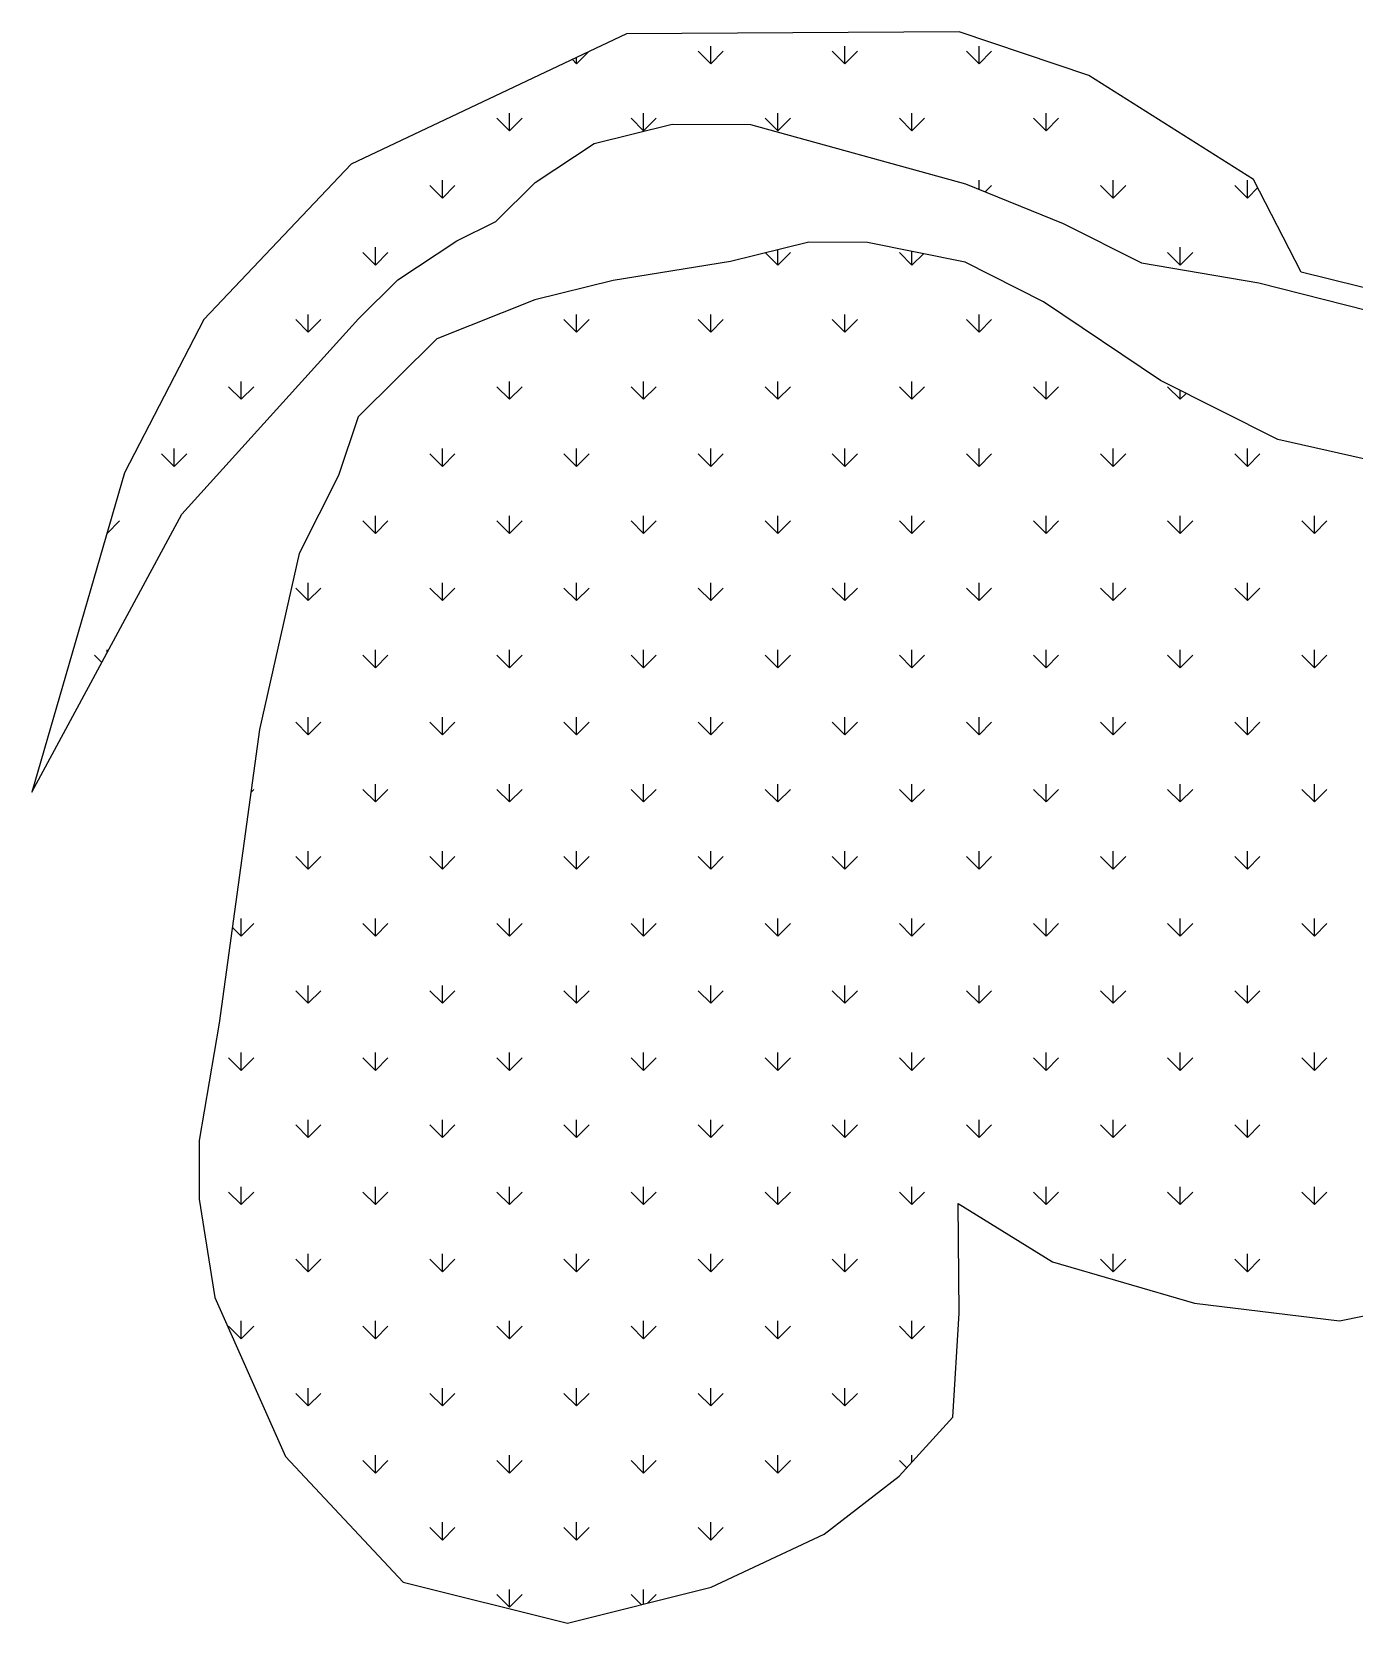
# Model space of a CAD drawing. Header units: metres. Extents: x 350918 to 355985, y 1754182 to 1757789.
# Drawn here: x 351472.8 to 351751.6, y 1754809.4 to 1755144.8 of the extents above; entities that cross this region are included whole.
import ezdxf

# ---------------------------------------------------------------- set-up
doc = ezdxf.new("R2010")
doc.units = ezdxf.units.M
doc.layers.add('MANGROOVES', color=112, linetype='Continuous')

msp = doc.modelspace()

# ---------------------------------------------------------------- linework, layer by layer
at = {"layer": 'MANGROOVES'}
for p, q in [((351598.16, 1755144.31), (351540.12, 1755116.86)), ((351668.31, 1755144.77), (351598.16, 1755144.31)), ((351695.62, 1755135.56), (351668.31, 1755144.77)), ((351730.38, 1755113.65), (351695.62, 1755135.56)), ((351591.31, 1755121.23), (351607.82, 1755125.3)), ((351607.82, 1755125.3), (351624.32, 1755125.24)), ((351624.32, 1755125.24), (351669.66, 1755112.7)), ((351578.9, 1755113.02), (351591.31, 1755121.23)), ((351540.12, 1755116.86), (351509.08, 1755084.11)), ((351570.62, 1755104.8), (351578.9, 1755113.02)), ((351669.66, 1755112.7), (351690.25, 1755104.38)), ((351740.4, 1755094.09), (351730.38, 1755113.65)), ((351562.36, 1755100.7), (351570.62, 1755104.8)), ((351690.25, 1755104.38), (351706.72, 1755096.07)), ((351549.96, 1755092.49), (351562.36, 1755100.7)), ((351636.61, 1755100.44), (351620.1, 1755096.37)), ((351648.99, 1755100.4), (351636.61, 1755100.44)), ((351669.6, 1755096.2), (351648.99, 1755100.4)), ((351620.1, 1755096.37), (351595.33, 1755092.34)), ((351686.07, 1755087.89), (351669.6, 1755096.2)), ((351706.72, 1755096.07), (351731.46, 1755091.86)), ((351541.68, 1755084.27), (351549.96, 1755092.49)), ((351595.33, 1755092.34), (351578.82, 1755088.27)), ((351731.46, 1755091.86), (351764.43, 1755083.49)), ((351775.2, 1755085.51), (351740.4, 1755094.09)), ((351578.82, 1755088.27), (351558.16, 1755080.09)), ((351710.76, 1755071.3), (351686.07, 1755087.89)), ((351509.08, 1755084.11), (351492.34, 1755051.82)), ((351504.41, 1755043.14), (351541.68, 1755084.27)), ((351558.16, 1755080.09), (351549.88, 1755071.87)), ((351549.88, 1755071.87), (351541.6, 1755063.64)), ((351735.47, 1755058.84), (351710.76, 1755071.3)), ((351541.6, 1755063.64), (351537.44, 1755051.28)), ((351772.57, 1755050.46), (351735.47, 1755058.84)), ((351492.34, 1755051.82), (351472.78, 1754984.52)), ((351537.44, 1755051.28), (351529.13, 1755034.81)), ((351472.78, 1754984.52), (351504.41, 1755043.14)), ((351529.13, 1755034.81), (351520.75, 1754997.7)), ((351520.75, 1754997.7), (351512.28, 1754935.85)), ((351512.28, 1754935.85), (351508.07, 1754911.11)), ((351508.07, 1754911.11), (351508.03, 1754898.73)), ((351508.03, 1754898.73), (351511.34, 1754878.05)), ((351668.31, 1754874.7), (351668.07, 1754897.85)), ((351668.07, 1754897.85), (351687.97, 1754885.56)), ((351687.97, 1754885.56), (351717.94, 1754876.81)), ((351511.34, 1754878.05), (351526.29, 1754844.49)), ((351748.49, 1754873.13), (351768.77, 1754877.27)), ((351666.95, 1754852.84), (351668.31, 1754874.7)), ((351717.94, 1754876.81), (351748.49, 1754873.13)), ((351655.64, 1754840.34), (351666.95, 1754852.84)), ((351526.29, 1754844.49), (351551.09, 1754818.06)), ((351639.83, 1754828.17), (351655.64, 1754840.34)), ((351615.98, 1754817), (351639.83, 1754828.17)), ((351551.09, 1754818.06), (351585.71, 1754809.39)), ((351585.71, 1754809.39), (351615.98, 1754817))]:
    msp.add_line(p, q, dxfattribs=at)
at = {"layer": 'MANGROOVES', "linetype": 'Continuous'}
for p, q in [((351587.63, 1755138.03), (351586.75, 1755138.91)), ((351587.63, 1755138.03), (351590.11, 1755140.5)), ((351587.63, 1755138.03), (351587.63, 1755139.33)), ((351615.92, 1755138.03), (351613.27, 1755140.68)), ((351615.92, 1755138.03), (351615.92, 1755141.78)), ((351615.92, 1755138.03), (351618.57, 1755140.68)), ((351644.2, 1755138.03), (351641.55, 1755140.68)), ((351644.2, 1755138.03), (351644.2, 1755141.78)), ((351644.2, 1755138.03), (351646.85, 1755140.68)), ((351672.49, 1755138.03), (351669.83, 1755140.68)), ((351672.49, 1755138.03), (351672.49, 1755141.78)), ((351672.49, 1755138.03), (351675.14, 1755140.68)), ((351573.49, 1755123.88), (351570.84, 1755126.54)), ((351573.49, 1755123.88), (351573.49, 1755127.63)), ((351573.49, 1755123.88), (351576.14, 1755126.54)), ((351601.78, 1755123.88), (351599.12, 1755126.54)), ((351601.78, 1755123.88), (351601.78, 1755127.63)), ((351601.78, 1755123.88), (351604.43, 1755126.54)), ((351630.06, 1755123.88), (351627.41, 1755126.54)), ((351630.06, 1755123.88), (351630.06, 1755127.63)), ((351630.06, 1755123.88), (351632.71, 1755126.54)), ((351658.34, 1755123.88), (351655.69, 1755126.54)), ((351658.34, 1755123.88), (351658.34, 1755127.63)), ((351658.34, 1755123.88), (351661, 1755126.54)), ((351686.63, 1755123.88), (351683.98, 1755126.54)), ((351686.63, 1755123.88), (351686.63, 1755127.63)), ((351686.63, 1755123.88), (351689.28, 1755126.54)), ((351559.35, 1755109.74), (351556.7, 1755112.39)), ((351559.35, 1755109.74), (351559.35, 1755113.49)), ((351559.35, 1755109.74), (351562, 1755112.39)), ((351672.49, 1755111.56), (351672.49, 1755113.49)), ((351673.78, 1755111.04), (351675.14, 1755112.39)), ((351700.77, 1755109.74), (351698.12, 1755112.39)), ((351700.77, 1755109.74), (351700.77, 1755113.49)), ((351700.77, 1755109.74), (351703.42, 1755112.39)), ((351729.06, 1755109.74), (351726.4, 1755112.39)), ((351729.06, 1755109.74), (351729.06, 1755113.49)), ((351729.06, 1755109.74), (351731.25, 1755111.94)), ((351545.21, 1755095.6), (351545.21, 1755099.35)), ((351630.06, 1755095.6), (351630.06, 1755098.83)), ((351658.34, 1755095.6), (351658.34, 1755098.49)), ((351714.91, 1755095.6), (351714.91, 1755099.35)), ((351545.21, 1755095.6), (351542.56, 1755098.25)), ((351545.21, 1755095.6), (351547.86, 1755098.25)), ((351630.06, 1755095.6), (351627.47, 1755098.19)), ((351630.06, 1755095.6), (351632.71, 1755098.25)), ((351658.34, 1755095.6), (351655.69, 1755098.25)), ((351658.34, 1755095.6), (351660.75, 1755098)), ((351714.91, 1755095.6), (351712.26, 1755098.25)), ((351714.91, 1755095.6), (351717.56, 1755098.25)), ((351531.07, 1755081.46), (351531.07, 1755085.21)), ((351587.63, 1755081.46), (351587.63, 1755085.21)), ((351615.92, 1755081.46), (351615.92, 1755085.21)), ((351644.2, 1755081.46), (351644.2, 1755085.21)), ((351672.49, 1755081.46), (351672.49, 1755085.21)), ((351531.07, 1755081.46), (351528.41, 1755084.11)), ((351531.07, 1755081.46), (351533.72, 1755084.11)), ((351587.63, 1755081.46), (351584.98, 1755084.11)), ((351587.63, 1755081.46), (351590.29, 1755084.11)), ((351615.92, 1755081.46), (351613.27, 1755084.11)), ((351615.92, 1755081.46), (351618.57, 1755084.11)), ((351644.2, 1755081.46), (351641.55, 1755084.11)), ((351644.2, 1755081.46), (351646.85, 1755084.11)), ((351672.49, 1755081.46), (351669.83, 1755084.11)), ((351672.49, 1755081.46), (351675.14, 1755084.11)), ((351516.92, 1755067.32), (351514.27, 1755069.97)), ((351516.92, 1755067.32), (351516.92, 1755071.07)), ((351516.92, 1755067.32), (351519.57, 1755069.97)), ((351573.49, 1755067.32), (351570.84, 1755069.97)), ((351573.49, 1755067.32), (351573.49, 1755071.07)), ((351573.49, 1755067.32), (351576.14, 1755069.97)), ((351601.78, 1755067.32), (351599.12, 1755069.97)), ((351601.78, 1755067.32), (351601.78, 1755071.07)), ((351601.78, 1755067.32), (351604.43, 1755069.97)), ((351630.06, 1755067.32), (351627.41, 1755069.97)), ((351630.06, 1755067.32), (351630.06, 1755071.07)), ((351630.06, 1755067.32), (351632.71, 1755069.97)), ((351658.34, 1755067.32), (351655.69, 1755069.97)), ((351658.34, 1755067.32), (351658.34, 1755071.07)), ((351658.34, 1755067.32), (351661, 1755069.97)), ((351686.63, 1755067.32), (351683.98, 1755069.97)), ((351686.63, 1755067.32), (351686.63, 1755071.07)), ((351686.63, 1755067.32), (351689.28, 1755069.97)), ((351714.91, 1755067.32), (351712.26, 1755069.97)), ((351714.91, 1755067.32), (351714.91, 1755069.21)), ((351714.91, 1755067.32), (351716.17, 1755068.57)), ((351502.78, 1755053.17), (351500.13, 1755055.82)), ((351502.78, 1755053.17), (351502.78, 1755056.92)), ((351502.78, 1755053.17), (351505.43, 1755055.82)), ((351559.35, 1755053.17), (351556.7, 1755055.82)), ((351559.35, 1755053.17), (351559.35, 1755056.92)), ((351559.35, 1755053.17), (351562, 1755055.82)), ((351587.63, 1755053.17), (351584.98, 1755055.82)), ((351587.63, 1755053.17), (351587.63, 1755056.92)), ((351587.63, 1755053.17), (351590.29, 1755055.82)), ((351615.92, 1755053.17), (351613.27, 1755055.82)), ((351615.92, 1755053.17), (351615.92, 1755056.92)), ((351615.92, 1755053.17), (351618.57, 1755055.82)), ((351644.2, 1755053.17), (351641.55, 1755055.82)), ((351644.2, 1755053.17), (351644.2, 1755056.92)), ((351644.2, 1755053.17), (351646.85, 1755055.82)), ((351672.49, 1755053.17), (351669.83, 1755055.82)), ((351672.49, 1755053.17), (351672.49, 1755056.92)), ((351672.49, 1755053.17), (351675.14, 1755055.82)), ((351700.77, 1755053.17), (351698.12, 1755055.82)), ((351700.77, 1755053.17), (351700.77, 1755056.92)), ((351700.77, 1755053.17), (351703.42, 1755055.82)), ((351729.06, 1755053.17), (351726.4, 1755055.82)), ((351729.06, 1755053.17), (351729.06, 1755056.92)), ((351729.06, 1755053.17), (351731.71, 1755055.82)), ((351488.64, 1755039.03), (351491.29, 1755041.68)), ((351545.21, 1755039.03), (351542.56, 1755041.68)), ((351545.21, 1755039.03), (351545.21, 1755042.78)), ((351545.21, 1755039.03), (351547.86, 1755041.68)), ((351573.49, 1755039.03), (351570.84, 1755041.68)), ((351573.49, 1755039.03), (351573.49, 1755042.78)), ((351573.49, 1755039.03), (351576.14, 1755041.68)), ((351601.78, 1755039.03), (351599.12, 1755041.68)), ((351601.78, 1755039.03), (351601.78, 1755042.78)), ((351601.78, 1755039.03), (351604.43, 1755041.68)), ((351630.06, 1755039.03), (351627.41, 1755041.68)), ((351630.06, 1755039.03), (351630.06, 1755042.78)), ((351630.06, 1755039.03), (351632.71, 1755041.68)), ((351658.34, 1755039.03), (351655.69, 1755041.68)), ((351658.34, 1755039.03), (351658.34, 1755042.78)), ((351658.34, 1755039.03), (351661, 1755041.68)), ((351686.63, 1755039.03), (351683.98, 1755041.68)), ((351686.63, 1755039.03), (351686.63, 1755042.78)), ((351686.63, 1755039.03), (351689.28, 1755041.68)), ((351714.91, 1755039.03), (351712.26, 1755041.68)), ((351714.91, 1755039.03), (351714.91, 1755042.78)), ((351714.91, 1755039.03), (351717.56, 1755041.68)), ((351743.2, 1755039.03), (351740.55, 1755041.68)), ((351743.2, 1755039.03), (351743.2, 1755042.78)), ((351743.2, 1755039.03), (351745.85, 1755041.68)), ((351488.64, 1755039.03), (351488.62, 1755039.04)), ((351488.64, 1755039.03), (351488.64, 1755039.09)), ((351531.07, 1755024.89), (351531.07, 1755028.64)), ((351559.35, 1755024.89), (351559.35, 1755028.64)), ((351587.63, 1755024.89), (351587.63, 1755028.64)), ((351615.92, 1755024.89), (351615.92, 1755028.64)), ((351644.2, 1755024.89), (351644.2, 1755028.64)), ((351672.49, 1755024.89), (351672.49, 1755028.64)), ((351700.77, 1755024.89), (351700.77, 1755028.64)), ((351729.06, 1755024.89), (351729.06, 1755028.64)), ((351531.07, 1755024.89), (351528.41, 1755027.54)), ((351531.07, 1755024.89), (351533.72, 1755027.54)), ((351559.35, 1755024.89), (351556.7, 1755027.54)), ((351559.35, 1755024.89), (351562, 1755027.54)), ((351587.63, 1755024.89), (351584.98, 1755027.54)), ((351587.63, 1755024.89), (351590.29, 1755027.54)), ((351615.92, 1755024.89), (351613.27, 1755027.54)), ((351615.92, 1755024.89), (351618.57, 1755027.54)), ((351644.2, 1755024.89), (351641.55, 1755027.54)), ((351644.2, 1755024.89), (351646.85, 1755027.54)), ((351672.49, 1755024.89), (351669.83, 1755027.54)), ((351672.49, 1755024.89), (351675.14, 1755027.54)), ((351700.77, 1755024.89), (351698.12, 1755027.54)), ((351700.77, 1755024.89), (351703.42, 1755027.54)), ((351729.06, 1755024.89), (351726.4, 1755027.54)), ((351729.06, 1755024.89), (351731.71, 1755027.54)), ((351487.53, 1755011.86), (351485.99, 1755013.4)), ((351488.64, 1755013.92), (351488.64, 1755014.5)), ((351545.21, 1755010.75), (351542.56, 1755013.4)), ((351545.21, 1755010.75), (351545.21, 1755014.5)), ((351545.21, 1755010.75), (351547.86, 1755013.4)), ((351573.49, 1755010.75), (351570.84, 1755013.4)), ((351573.49, 1755010.75), (351573.49, 1755014.5)), ((351573.49, 1755010.75), (351576.14, 1755013.4)), ((351601.78, 1755010.75), (351599.12, 1755013.4)), ((351601.78, 1755010.75), (351601.78, 1755014.5)), ((351601.78, 1755010.75), (351604.43, 1755013.4)), ((351630.06, 1755010.75), (351627.41, 1755013.4)), ((351630.06, 1755010.75), (351630.06, 1755014.5)), ((351630.06, 1755010.75), (351632.71, 1755013.4)), ((351658.34, 1755010.75), (351655.69, 1755013.4)), ((351658.34, 1755010.75), (351658.34, 1755014.5)), ((351658.34, 1755010.75), (351661, 1755013.4)), ((351686.63, 1755010.75), (351683.98, 1755013.4)), ((351686.63, 1755010.75), (351686.63, 1755014.5)), ((351686.63, 1755010.75), (351689.28, 1755013.4)), ((351714.91, 1755010.75), (351712.26, 1755013.4)), ((351714.91, 1755010.75), (351714.91, 1755014.5)), ((351714.91, 1755010.75), (351717.56, 1755013.4)), ((351743.2, 1755010.75), (351740.55, 1755013.4)), ((351743.2, 1755010.75), (351743.2, 1755014.5)), ((351743.2, 1755010.75), (351745.85, 1755013.4)), ((351477.02, 1754999.13), (351477.15, 1754999.26)), ((351531.07, 1754996.6), (351528.41, 1754999.26)), ((351531.07, 1754996.61), (351531.07, 1755000.36)), ((351531.07, 1754996.6), (351533.72, 1754999.26)), ((351559.35, 1754996.6), (351556.7, 1754999.26)), ((351559.35, 1754996.61), (351559.35, 1755000.36)), ((351559.35, 1754996.6), (351562, 1754999.26)), ((351587.63, 1754996.6), (351584.98, 1754999.26)), ((351587.63, 1754996.61), (351587.63, 1755000.36)), ((351587.63, 1754996.6), (351590.29, 1754999.26)), ((351615.92, 1754996.6), (351613.27, 1754999.26)), ((351615.92, 1754996.61), (351615.92, 1755000.36)), ((351615.92, 1754996.6), (351618.57, 1754999.26)), ((351644.2, 1754996.6), (351641.55, 1754999.26)), ((351644.2, 1754996.61), (351644.2, 1755000.36)), ((351644.2, 1754996.6), (351646.85, 1754999.26)), ((351672.49, 1754996.6), (351669.83, 1754999.26)), ((351672.49, 1754996.61), (351672.49, 1755000.36)), ((351672.49, 1754996.6), (351675.14, 1754999.26)), ((351700.77, 1754996.6), (351698.12, 1754999.26)), ((351700.77, 1754996.61), (351700.77, 1755000.36)), ((351700.77, 1754996.6), (351703.42, 1754999.26)), ((351729.06, 1754996.6), (351726.4, 1754999.26)), ((351729.06, 1754996.61), (351729.06, 1755000.36)), ((351729.06, 1754996.6), (351731.71, 1754999.26)), ((351518.94, 1754984.48), (351519.57, 1754985.11)), ((351545.21, 1754982.46), (351542.56, 1754985.11)), ((351545.21, 1754982.46), (351545.21, 1754986.21)), ((351545.21, 1754982.46), (351547.86, 1754985.11)), ((351573.49, 1754982.46), (351570.84, 1754985.11)), ((351573.49, 1754982.46), (351573.49, 1754986.21)), ((351573.49, 1754982.46), (351576.14, 1754985.11)), ((351601.78, 1754982.46), (351599.12, 1754985.11)), ((351601.78, 1754982.46), (351601.78, 1754986.21)), ((351601.78, 1754982.46), (351604.43, 1754985.11)), ((351630.06, 1754982.46), (351627.41, 1754985.11)), ((351630.06, 1754982.46), (351630.06, 1754986.21)), ((351630.06, 1754982.46), (351632.71, 1754985.11)), ((351658.34, 1754982.46), (351655.69, 1754985.11)), ((351658.34, 1754982.46), (351658.34, 1754986.21)), ((351658.34, 1754982.46), (351661, 1754985.11)), ((351686.63, 1754982.46), (351683.98, 1754985.11)), ((351686.63, 1754982.46), (351686.63, 1754986.21)), ((351686.63, 1754982.46), (351689.28, 1754985.11)), ((351714.91, 1754982.46), (351712.26, 1754985.11)), ((351714.91, 1754982.46), (351714.91, 1754986.21)), ((351714.91, 1754982.46), (351717.56, 1754985.11)), ((351743.2, 1754982.46), (351740.55, 1754985.11)), ((351743.2, 1754982.46), (351743.2, 1754986.21)), ((351743.2, 1754982.46), (351745.85, 1754985.11)), ((351531.07, 1754968.32), (351531.07, 1754972.07)), ((351559.35, 1754968.32), (351559.35, 1754972.07)), ((351587.63, 1754968.32), (351587.63, 1754972.07)), ((351615.92, 1754968.32), (351615.92, 1754972.07)), ((351644.2, 1754968.32), (351644.2, 1754972.07)), ((351672.49, 1754968.32), (351672.49, 1754972.07)), ((351700.77, 1754968.32), (351700.77, 1754972.07)), ((351729.06, 1754968.32), (351729.06, 1754972.07)), ((351531.07, 1754968.32), (351528.41, 1754970.97)), ((351531.07, 1754968.32), (351533.72, 1754970.97)), ((351559.35, 1754968.32), (351556.7, 1754970.97)), ((351559.35, 1754968.32), (351562, 1754970.97)), ((351587.63, 1754968.32), (351584.98, 1754970.97)), ((351587.63, 1754968.32), (351590.29, 1754970.97)), ((351615.92, 1754968.32), (351613.27, 1754970.97)), ((351615.92, 1754968.32), (351618.57, 1754970.97)), ((351644.2, 1754968.32), (351641.55, 1754970.97)), ((351644.2, 1754968.32), (351646.85, 1754970.97)), ((351672.49, 1754968.32), (351669.83, 1754970.97)), ((351672.49, 1754968.32), (351675.14, 1754970.97)), ((351700.77, 1754968.32), (351698.12, 1754970.97)), ((351700.77, 1754968.32), (351703.42, 1754970.97)), ((351729.06, 1754968.32), (351726.4, 1754970.97)), ((351729.06, 1754968.32), (351731.71, 1754970.97)), ((351516.92, 1754954.18), (351516.92, 1754957.93)), ((351545.21, 1754954.18), (351545.21, 1754957.93)), ((351573.49, 1754954.18), (351573.49, 1754957.93)), ((351601.78, 1754954.18), (351601.78, 1754957.93)), ((351630.06, 1754954.18), (351630.06, 1754957.93)), ((351658.34, 1754954.18), (351658.34, 1754957.93)), ((351686.63, 1754954.18), (351686.63, 1754957.93)), ((351714.91, 1754954.18), (351714.91, 1754957.93)), ((351743.2, 1754954.18), (351743.2, 1754957.93)), ((351516.92, 1754954.18), (351515.05, 1754956.05)), ((351516.92, 1754954.18), (351519.57, 1754956.83)), ((351545.21, 1754954.18), (351542.56, 1754956.83)), ((351545.21, 1754954.18), (351547.86, 1754956.83)), ((351573.49, 1754954.18), (351570.84, 1754956.83)), ((351573.49, 1754954.18), (351576.14, 1754956.83)), ((351601.78, 1754954.18), (351599.12, 1754956.83)), ((351601.78, 1754954.18), (351604.43, 1754956.83)), ((351630.06, 1754954.18), (351627.41, 1754956.83)), ((351630.06, 1754954.18), (351632.71, 1754956.83)), ((351658.34, 1754954.18), (351655.69, 1754956.83)), ((351658.34, 1754954.18), (351661, 1754956.83)), ((351686.63, 1754954.18), (351683.98, 1754956.83)), ((351686.63, 1754954.18), (351689.28, 1754956.83)), ((351714.91, 1754954.18), (351712.26, 1754956.83)), ((351714.91, 1754954.18), (351717.56, 1754956.83)), ((351743.2, 1754954.18), (351740.55, 1754956.83)), ((351743.2, 1754954.18), (351745.85, 1754956.83)), ((351531.07, 1754940.04), (351528.41, 1754942.69)), ((351531.07, 1754940.04), (351531.07, 1754943.79)), ((351531.07, 1754940.04), (351533.72, 1754942.69)), ((351559.35, 1754940.04), (351556.7, 1754942.69)), ((351559.35, 1754940.04), (351559.35, 1754943.79)), ((351559.35, 1754940.04), (351562, 1754942.69)), ((351587.63, 1754940.04), (351584.98, 1754942.69)), ((351587.63, 1754940.04), (351587.63, 1754943.79)), ((351587.63, 1754940.04), (351590.29, 1754942.69)), ((351615.92, 1754940.04), (351613.27, 1754942.69)), ((351615.92, 1754940.04), (351615.92, 1754943.79)), ((351615.92, 1754940.04), (351618.57, 1754942.69)), ((351644.2, 1754940.04), (351641.55, 1754942.69)), ((351644.2, 1754940.04), (351644.2, 1754943.79)), ((351644.2, 1754940.04), (351646.85, 1754942.69)), ((351672.49, 1754940.04), (351669.83, 1754942.69)), ((351672.49, 1754940.04), (351672.49, 1754943.79)), ((351672.49, 1754940.04), (351675.14, 1754942.69)), ((351700.77, 1754940.04), (351698.12, 1754942.69)), ((351700.77, 1754940.04), (351700.77, 1754943.79)), ((351700.77, 1754940.04), (351703.42, 1754942.69)), ((351729.06, 1754940.04), (351726.4, 1754942.69)), ((351729.06, 1754940.04), (351729.06, 1754943.79)), ((351729.06, 1754940.04), (351731.71, 1754942.69)), ((351516.92, 1754925.89), (351514.27, 1754928.55)), ((351516.92, 1754925.89), (351516.92, 1754929.64)), ((351516.92, 1754925.89), (351519.57, 1754928.55)), ((351545.21, 1754925.89), (351542.56, 1754928.55)), ((351545.21, 1754925.89), (351545.21, 1754929.64)), ((351545.21, 1754925.89), (351547.86, 1754928.55)), ((351573.49, 1754925.89), (351570.84, 1754928.55)), ((351573.49, 1754925.89), (351573.49, 1754929.64)), ((351573.49, 1754925.89), (351576.14, 1754928.55)), ((351601.78, 1754925.89), (351599.12, 1754928.55)), ((351601.78, 1754925.89), (351601.78, 1754929.64)), ((351601.78, 1754925.89), (351604.43, 1754928.55)), ((351630.06, 1754925.89), (351627.41, 1754928.55)), ((351630.06, 1754925.89), (351630.06, 1754929.64)), ((351630.06, 1754925.89), (351632.71, 1754928.55)), ((351658.34, 1754925.89), (351655.69, 1754928.55)), ((351658.34, 1754925.89), (351658.34, 1754929.64)), ((351658.34, 1754925.89), (351661, 1754928.55)), ((351686.63, 1754925.89), (351683.98, 1754928.55)), ((351686.63, 1754925.89), (351686.63, 1754929.64)), ((351686.63, 1754925.89), (351689.28, 1754928.55)), ((351714.91, 1754925.89), (351712.26, 1754928.55)), ((351714.91, 1754925.89), (351714.91, 1754929.64)), ((351714.91, 1754925.89), (351717.56, 1754928.55)), ((351743.2, 1754925.89), (351740.55, 1754928.55)), ((351743.2, 1754925.89), (351743.2, 1754929.64)), ((351743.2, 1754925.89), (351745.85, 1754928.55)), ((351531.07, 1754911.75), (351528.41, 1754914.4)), ((351531.07, 1754911.75), (351531.07, 1754915.5)), ((351531.07, 1754911.75), (351533.72, 1754914.4)), ((351559.35, 1754911.75), (351556.7, 1754914.4)), ((351559.35, 1754911.75), (351559.35, 1754915.5)), ((351559.35, 1754911.75), (351562, 1754914.4)), ((351587.63, 1754911.75), (351584.98, 1754914.4)), ((351587.63, 1754911.75), (351587.63, 1754915.5)), ((351587.63, 1754911.75), (351590.29, 1754914.4)), ((351615.92, 1754911.75), (351613.27, 1754914.4)), ((351615.92, 1754911.75), (351615.92, 1754915.5)), ((351615.92, 1754911.75), (351618.57, 1754914.4)), ((351644.2, 1754911.75), (351641.55, 1754914.4)), ((351644.2, 1754911.75), (351644.2, 1754915.5)), ((351644.2, 1754911.75), (351646.85, 1754914.4)), ((351672.49, 1754911.75), (351669.83, 1754914.4)), ((351672.49, 1754911.75), (351672.49, 1754915.5)), ((351672.49, 1754911.75), (351675.14, 1754914.4)), ((351700.77, 1754911.75), (351698.12, 1754914.4)), ((351700.77, 1754911.75), (351700.77, 1754915.5)), ((351700.77, 1754911.75), (351703.42, 1754914.4)), ((351729.06, 1754911.75), (351726.4, 1754914.4)), ((351729.06, 1754911.75), (351729.06, 1754915.5)), ((351729.06, 1754911.75), (351731.71, 1754914.4)), ((351516.92, 1754897.61), (351516.92, 1754901.36)), ((351545.21, 1754897.61), (351545.21, 1754901.36)), ((351573.49, 1754897.61), (351573.49, 1754901.36)), ((351601.78, 1754897.61), (351601.78, 1754901.36)), ((351630.06, 1754897.61), (351630.06, 1754901.36)), ((351658.34, 1754897.61), (351658.34, 1754901.36)), ((351686.63, 1754897.61), (351686.63, 1754901.36)), ((351714.91, 1754897.61), (351714.91, 1754901.36)), ((351743.2, 1754897.61), (351743.2, 1754901.36)), ((351516.92, 1754897.61), (351514.27, 1754900.26)), ((351516.92, 1754897.61), (351519.57, 1754900.26)), ((351545.21, 1754897.61), (351542.56, 1754900.26)), ((351545.21, 1754897.61), (351547.86, 1754900.26)), ((351573.49, 1754897.61), (351570.84, 1754900.26)), ((351573.49, 1754897.61), (351576.14, 1754900.26)), ((351601.78, 1754897.61), (351599.12, 1754900.26)), ((351601.78, 1754897.61), (351604.43, 1754900.26)), ((351630.06, 1754897.61), (351627.41, 1754900.26)), ((351630.06, 1754897.61), (351632.71, 1754900.26)), ((351658.34, 1754897.61), (351655.69, 1754900.26)), ((351658.34, 1754897.61), (351661, 1754900.26)), ((351686.63, 1754897.61), (351683.98, 1754900.26)), ((351686.63, 1754897.61), (351689.28, 1754900.26)), ((351714.91, 1754897.61), (351712.26, 1754900.26)), ((351714.91, 1754897.61), (351717.56, 1754900.26)), ((351743.2, 1754897.61), (351740.55, 1754900.26)), ((351743.2, 1754897.61), (351745.85, 1754900.26)), ((351531.07, 1754883.47), (351531.07, 1754887.22)), ((351559.35, 1754883.47), (351559.35, 1754887.22)), ((351587.63, 1754883.47), (351587.63, 1754887.22)), ((351615.92, 1754883.47), (351615.92, 1754887.22)), ((351644.2, 1754883.47), (351644.2, 1754887.22)), ((351700.77, 1754883.47), (351700.77, 1754887.22)), ((351729.06, 1754883.47), (351729.06, 1754887.22)), ((351531.07, 1754883.47), (351528.41, 1754886.12)), ((351531.07, 1754883.47), (351533.72, 1754886.12)), ((351559.35, 1754883.47), (351556.7, 1754886.12)), ((351559.35, 1754883.47), (351562, 1754886.12)), ((351587.63, 1754883.47), (351584.98, 1754886.12)), ((351587.63, 1754883.47), (351590.29, 1754886.12)), ((351615.92, 1754883.47), (351613.27, 1754886.12)), ((351615.92, 1754883.47), (351618.57, 1754886.12)), ((351644.2, 1754883.47), (351641.55, 1754886.12)), ((351644.2, 1754883.47), (351646.85, 1754886.12)), ((351700.77, 1754883.47), (351698.12, 1754886.12)), ((351700.77, 1754883.47), (351703.42, 1754886.12)), ((351729.06, 1754883.47), (351726.4, 1754886.12)), ((351729.06, 1754883.47), (351731.71, 1754886.12)), ((351516.92, 1754869.33), (351514.27, 1754871.98)), ((351516.92, 1754869.33), (351516.92, 1754873.08)), ((351516.92, 1754869.33), (351519.57, 1754871.98)), ((351545.21, 1754869.33), (351542.56, 1754871.98)), ((351545.21, 1754869.33), (351545.21, 1754873.08)), ((351545.21, 1754869.33), (351547.86, 1754871.98)), ((351573.49, 1754869.33), (351570.84, 1754871.98)), ((351573.49, 1754869.33), (351573.49, 1754873.08)), ((351573.49, 1754869.33), (351576.14, 1754871.98)), ((351601.78, 1754869.33), (351599.12, 1754871.98)), ((351601.78, 1754869.33), (351601.78, 1754873.08)), ((351601.78, 1754869.33), (351604.43, 1754871.98)), ((351630.06, 1754869.33), (351627.41, 1754871.98)), ((351630.06, 1754869.33), (351630.06, 1754873.08)), ((351630.06, 1754869.33), (351632.71, 1754871.98)), ((351658.34, 1754869.33), (351655.69, 1754871.98)), ((351658.34, 1754869.33), (351658.34, 1754873.08)), ((351658.34, 1754869.33), (351661, 1754871.98)), ((351531.07, 1754855.18), (351528.41, 1754857.83)), ((351531.07, 1754855.18), (351531.07, 1754858.93)), ((351531.07, 1754855.18), (351533.72, 1754857.83)), ((351559.35, 1754855.18), (351556.7, 1754857.83)), ((351559.35, 1754855.18), (351559.35, 1754858.93)), ((351559.35, 1754855.18), (351562, 1754857.83)), ((351587.63, 1754855.18), (351584.98, 1754857.83)), ((351587.63, 1754855.18), (351587.63, 1754858.93)), ((351587.63, 1754855.18), (351590.29, 1754857.83)), ((351615.92, 1754855.18), (351613.27, 1754857.83)), ((351615.92, 1754855.18), (351615.92, 1754858.93)), ((351615.92, 1754855.18), (351618.57, 1754857.83)), ((351644.2, 1754855.18), (351641.55, 1754857.83)), ((351644.2, 1754855.18), (351644.2, 1754858.93)), ((351644.2, 1754855.18), (351646.85, 1754857.83)), ((351545.21, 1754841.04), (351542.56, 1754843.69)), ((351545.21, 1754841.04), (351545.21, 1754844.79)), ((351545.21, 1754841.04), (351547.86, 1754843.69)), ((351573.49, 1754841.04), (351570.84, 1754843.69)), ((351573.49, 1754841.04), (351573.49, 1754844.79)), ((351573.49, 1754841.04), (351576.14, 1754843.69)), ((351601.78, 1754841.04), (351599.12, 1754843.69)), ((351601.78, 1754841.04), (351601.78, 1754844.79)), ((351601.78, 1754841.04), (351604.43, 1754843.69)), ((351630.06, 1754841.04), (351627.41, 1754843.69)), ((351630.06, 1754841.04), (351630.06, 1754844.79)), ((351630.06, 1754841.04), (351632.71, 1754843.69)), ((351657.26, 1754842.13), (351655.69, 1754843.69)), ((351658.34, 1754843.33), (351658.34, 1754844.79)), ((351559.35, 1754826.9), (351559.35, 1754830.65)), ((351587.63, 1754826.9), (351587.63, 1754830.65)), ((351615.92, 1754826.9), (351615.92, 1754830.65)), ((351559.35, 1754826.9), (351556.7, 1754829.55)), ((351559.35, 1754826.9), (351562, 1754829.55)), ((351587.63, 1754826.9), (351584.98, 1754829.55)), ((351587.63, 1754826.9), (351590.29, 1754829.55)), ((351615.92, 1754826.9), (351613.27, 1754829.55)), ((351615.92, 1754826.9), (351618.57, 1754829.55)), ((351641.58, 1754829.52), (351641.55, 1754829.55)), ((351573.49, 1754812.76), (351570.84, 1754815.41)), ((351573.49, 1754812.76), (351573.49, 1754816.51)), ((351573.49, 1754812.76), (351576.14, 1754815.41)), ((351601.24, 1754813.3), (351599.12, 1754815.41)), ((351601.78, 1754813.43), (351601.78, 1754816.51)), ((351602.68, 1754813.66), (351604.43, 1754815.41))]:
    msp.add_line(p, q, dxfattribs=at)

doc.saveas('drawing.dxf')
